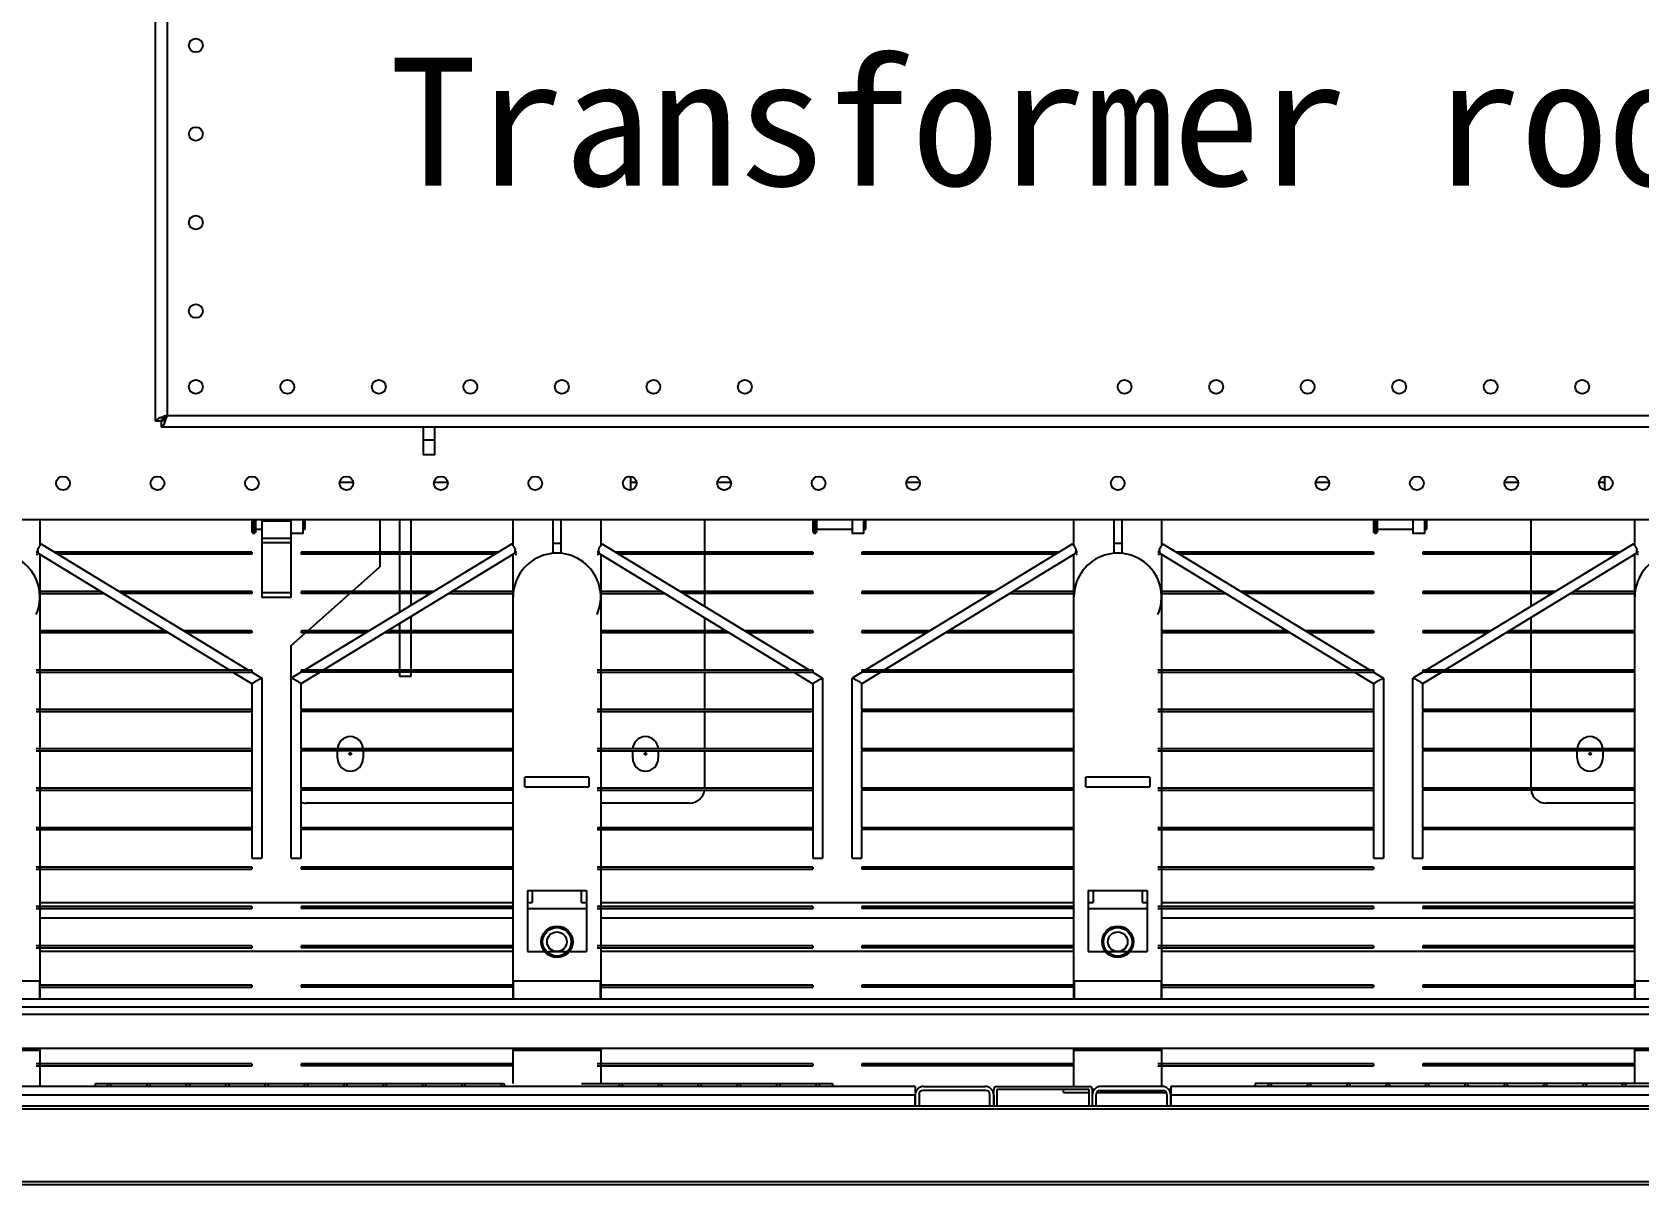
# Model space of a CAD drawing. Header units: millimetres. Extents: x 32496 to 166256, y 3504 to 23939.
# Drawn here: x 44489 to 46122, y 19732 to 20903 of the extents above; entities that cross this region are included whole.
import ezdxf

# ---------------------------------------------------------------- set-up
doc = ezdxf.new("R2010")
doc.units = ezdxf.units.MM
for name, color, linetype in [('FG-S100X100-2068_0', 7, 'Continuous'), ('FG-S80-40-2519_0', 7, 'Continuous'), ('FG-S80-40-922_5_0', 7, 'Continuous'), ('S04S0230_0', 7, 'Continuous'), ('YBM-26-03_3_0', 7, 'Continuous'), ('YBM-26-03_3_MIR_0', 7, 'Continuous'), ('变压器模型_1__0', 7, 'Continuous')]:
    doc.layers.add(name, color=color, linetype=linetype)
doc.layers.add('标注', color=5, linetype='Continuous', lineweight=18)
doc.styles.add('txtstyle_200', font='')
doc.styles.get('txtstyle_200').set_extended_font_data('宋体')

msp = doc.modelspace()

# ---------------------------------------------------------------- linework, layer by layer
at = {"layer": 'FG-S100X100-2068_0', "color": 7, "linetype": 'Continuous'}
for p, q in [((45466.64, 19811.888), (45466.64, 19828.888)), ((45469.64, 19831.888), (45563.64, 19831.888)), ((45563.64, 19828.888), (45469.64, 19828.888)), ((45469.64, 19828.888), (45469.64, 19811.888)), ((45563.64, 19811.888), (45563.64, 19828.888)), ((45566.64, 19828.888), (45566.64, 19811.888))]:
    msp.add_line(p, q, dxfattribs=at)
for centre, start, end in [((45469.64, 19828.888), 90, 180), ((45563.64, 19828.888), 0, 90)]:
    msp.add_arc(centre, 3, start, end, dxfattribs=at)
at = {"layer": 'FG-S80-40-2519_0', "color": 7, "linetype": 'Continuous'}
for p, q in [((45458.64, 19827.888), (45394.64, 19827.888)), ((45395.64, 19831.888), (45457.64, 19831.888)), ((45574.64, 19827.888), (45638.64, 19827.888)), ((45637.64, 19831.888), (45575.64, 19831.888)), ((45386.64, 19811.888), (45386.64, 19822.888)), ((45390.64, 19823.888), (45390.64, 19811.888)), ((45462.64, 19811.888), (45462.64, 19823.888)), ((45466.64, 19822.888), (45466.64, 19811.888)), ((45566.64, 19822.888), (45566.64, 19811.888)), ((45570.64, 19811.888), (45570.64, 19823.888)), ((45642.64, 19823.888), (45642.64, 19811.888)), ((45646.64, 19811.888), (45646.64, 19822.888))]:
    msp.add_line(p, q, dxfattribs=at)
for centre, radius, start, end in [((45395.64, 19822.888), 9, 90, 180), ((45394.64, 19823.888), 4, 90, 180), ((45457.64, 19822.888), 9, 0, 90), ((45458.64, 19823.888), 4, 0, 90), ((45575.64, 19822.888), 9, 90, 180), ((45574.64, 19823.888), 4, 90, 180), ((45637.64, 19822.888), 9, 0, 90), ((45638.64, 19823.888), 4, 0, 90)]:
    msp.add_arc(centre, radius, start, end, dxfattribs=at)
at = {"layer": 'FG-S80-40-922_5_0', "color": 7, "linetype": 'Continuous'}
for p, q in [((45386.64, 19831.888), (44464.14, 19831.888)), ((45386.64, 19831.888), (45386.64, 19811.888)), ((46569.14, 19831.888), (45646.64, 19831.888)), ((45646.64, 19831.888), (45646.64, 19811.888))]:
    msp.add_line(p, q, dxfattribs=at)
at = {"layer": 'FG-S80-40-922_5_0', "color": 9, "linetype": 'Continuous'}
for p, q in [((45386.64, 19822.888), (44464.14, 19822.888)), ((46569.14, 19822.888), (45646.64, 19822.888))]:
    msp.add_line(p, q, dxfattribs=at)
at = {"layer": 'S04S0230_0', "color": 7, "linetype": 'Continuous'}
for p, q in [((52008.64, 19811.888), (40172.64, 19811.888)), ((52008.64, 19731.888), (40172.64, 19731.888))]:
    msp.add_line(p, q, dxfattribs=at)
at = {"layer": 'S04S0230_0', "color": 9, "linetype": 'Continuous'}
for p, q in [((52008.64, 19808.888), (40172.64, 19808.888)), ((52008.64, 19734.888), (40166.64, 19734.888))]:
    msp.add_line(p, q, dxfattribs=at)
at = {"layer": 'YBM-26-03_3_0', "color": 7, "linetype": 'Continuous'}
for p, q in [((46147.14, 19834.888), (45732.14, 19834.888)), ((45732.14, 19834.888), (45732.14, 19831.888))]:
    msp.add_line(p, q, dxfattribs=at)
for centre in [(45747.14, 19833.388), (45787.14, 19833.388), (45827.14, 19833.388), (45867.14, 19833.388), (45907.14, 19833.388), (45947.14, 19833.388), (45987.14, 19833.388), (46027.14, 19833.388), (46067.14, 19833.388), (46107.14, 19833.388)]:
    msp.add_circle(centre, 1.5, dxfattribs=at)
at = {"layer": 'YBM-26-03_3_MIR_0', "color": 7, "linetype": 'Continuous'}
for p, q in [((44553.64, 19831.888), (44553.64, 19834.888)), ((44553.64, 19834.888), (44967.64, 19834.888)), ((45047.64, 19834.888), (45302.64, 19834.888)), ((45302.64, 19834.888), (45302.64, 19831.888))]:
    msp.add_line(p, q, dxfattribs=at)
for centre in [(44567.64, 19833.388), (44607.64, 19833.388), (44647.64, 19833.388), (44687.64, 19833.388), (44727.64, 19833.388), (44767.64, 19833.388), (44807.64, 19833.388), (44847.64, 19833.388), (44887.64, 19833.388), (44927.64, 19833.388), (44967.64, 19833.388), (45087.64, 19833.388), (45127.64, 19833.388), (45167.64, 19833.388), (45207.64, 19833.388), (45247.64, 19833.388), (45287.64, 19833.388)]:
    msp.add_circle(centre, 1.5, dxfattribs=at)
at = {"layer": '变压器模型_1__0', "color": 6, "linetype": 'Continuous'}
for p, q in [((44614.64, 20507.888), (44614.64, 21451.888)), ((44620.64, 20507.888), (44614.64, 20507.888)), ((44620.64, 20501.888), (44620.64, 20507.888)), ((46564.64, 20501.888), (44620.64, 20501.888)), ((44886.64, 20501.888), (44886.64, 20473.888)), ((44898.64, 20473.888), (44898.64, 20501.888)), ((44898.64, 20473.888), (44886.64, 20473.888)), ((45097.64, 20437.888), (45097.64, 20451.624)), ((46087.64, 20437.888), (46087.64, 20451.618)), ((46989.64, 20407.888), (44195.64, 20407.888)), ((44497.14, 20407.888), (44497.14, 20381.489)), ((44712.64, 20407.888), (44712.64, 20394.873)), ((44716.64, 20394.867), (44716.64, 20407.888)), ((44716.64, 20398.388), (44722.64, 20398.388)), ((44722.64, 20407.888), (44722.64, 20328.888)), ((44752.64, 20328.888), (44752.64, 20407.888)), ((44764.64, 20393.888), (44764.64, 20407.888)), ((44764.64, 20398.388), (44766.64, 20398.388)), ((44766.64, 20398.388), (44766.64, 20407.888)), ((44842.64, 20407.888), (44842.64, 20374.888)), ((44862.64, 20407.888), (44862.64, 20374.888)), ((44874.64, 20374.888), (44874.64, 20407.888)), ((44978.14, 20381.489), (44978.14, 20407.888)), ((45018.64, 20407.888), (45018.64, 20373.888)), ((45026.64, 20407.888), (45026.64, 20373.888)), ((45067.14, 20407.888), (45067.14, 20381.489)), ((45172.64, 20407.888), (45172.64, 20374.888)), ((45282.64, 20407.888), (45282.64, 20394.873)), ((45286.64, 20394.867), (45286.64, 20407.888)), ((45286.64, 20398.388), (45322.64, 20398.388)), ((45322.64, 20407.888), (45322.64, 20393.888)), ((45334.64, 20393.888), (45334.64, 20407.888)), ((45334.64, 20398.388), (45336.64, 20398.388)), ((45336.64, 20398.388), (45336.64, 20407.888)), ((45548.14, 20381.489), (45548.14, 20407.888)), ((45588.64, 20407.888), (45588.64, 20373.888)), ((45596.64, 20407.888), (45596.64, 20373.888)), ((45637.14, 20407.888), (45637.14, 20381.489)), ((45852.64, 20407.888), (45852.64, 20394.873)), ((45856.64, 20394.867), (45856.64, 20407.888)), ((45856.64, 20398.388), (45892.64, 20398.388)), ((45892.64, 20407.888), (45892.64, 20393.888)), ((45904.64, 20393.888), (45904.64, 20407.888)), ((45904.64, 20398.388), (45906.64, 20398.388)), ((45906.64, 20398.388), (45906.64, 20407.888)), ((46012.64, 20374.888), (46012.64, 20407.888)), ((46118.14, 20381.489), (46118.14, 20407.888)), ((44498.843, 20383.178), (44709.198, 20254.888)), ((44715.64, 20393.888), (44713.64, 20393.888)), ((44764.64, 20393.888), (44752.64, 20393.888)), ((44976.436, 20383.178), (44766.082, 20254.888)), ((45018.64, 20383.888), (45026.64, 20383.888)), ((45068.843, 20383.178), (45279.198, 20254.888)), ((45285.64, 20393.888), (45283.64, 20393.888)), ((45334.64, 20393.888), (45322.64, 20393.888)), ((45546.436, 20383.178), (45336.082, 20254.888)), ((45588.64, 20383.888), (45596.64, 20383.888)), ((45638.843, 20383.178), (45849.198, 20254.888)), ((45855.64, 20393.888), (45853.64, 20393.888)), ((45904.64, 20393.888), (45892.64, 20393.888)), ((46116.436, 20383.178), (45906.082, 20254.888)), ((44494.947, 20374.888), (44493.39, 20374.888)), ((44493.39, 20372.888), (44495.113, 20372.888)), ((44496.322, 20373.061), (44690.087, 20254.888)), ((44497.14, 20372.888), (44497.14, 19920.888)), ((44712.64, 20374.888), (44512.436, 20374.888)), ((44712.64, 20372.888), (44515.716, 20372.888)), ((44712.64, 20374.888), (44712.64, 20372.888)), ((44762.64, 20374.888), (44762.64, 20372.888)), ((44962.843, 20374.888), (44762.64, 20374.888)), ((44959.564, 20372.888), (44762.64, 20372.888)), ((44978.957, 20373.061), (44785.192, 20254.888)), ((44842.64, 20372.888), (44842.64, 20359.888)), ((44862.64, 20372.888), (44862.64, 20334.888)), ((44874.64, 20334.888), (44874.64, 20372.888)), ((44978.14, 19920.888), (44978.14, 20372.888)), ((44981.89, 20374.888), (44980.167, 20374.888)), ((44980.332, 20372.888), (44981.89, 20372.888)), ((45064.947, 20374.888), (45063.39, 20374.888)), ((45063.39, 20372.888), (45065.113, 20372.888)), ((45066.322, 20373.061), (45260.087, 20254.888)), ((45067.14, 20372.888), (45067.14, 19920.888)), ((45282.64, 20374.888), (45082.436, 20374.888)), ((45282.64, 20372.888), (45085.716, 20372.888)), ((45172.64, 20372.888), (45172.64, 20334.888)), ((45282.64, 20374.888), (45282.64, 20372.888)), ((45332.64, 20374.888), (45332.64, 20372.888)), ((45532.843, 20374.888), (45332.64, 20374.888)), ((45529.564, 20372.888), (45332.64, 20372.888)), ((45548.957, 20373.061), (45355.192, 20254.888)), ((45548.14, 19920.888), (45548.14, 20372.888)), ((45551.89, 20374.888), (45550.167, 20374.888)), ((45550.332, 20372.888), (45551.89, 20372.888)), ((45634.947, 20374.888), (45633.39, 20374.888)), ((45633.39, 20372.888), (45635.113, 20372.888)), ((45636.322, 20373.061), (45830.087, 20254.888)), ((45637.14, 20372.888), (45637.14, 19920.888)), ((45852.64, 20374.888), (45652.436, 20374.888)), ((45852.64, 20372.888), (45655.716, 20372.888)), ((45852.64, 20374.888), (45852.64, 20372.888)), ((46102.843, 20374.888), (45902.64, 20374.888)), ((45902.64, 20374.888), (45902.64, 20372.888)), ((46099.564, 20372.888), (45902.64, 20372.888)), ((46118.957, 20373.061), (45925.192, 20254.888)), ((46012.64, 20334.888), (46012.64, 20372.888)), ((46118.14, 19920.888), (46118.14, 20372.888)), ((46121.89, 20374.888), (46120.167, 20374.888)), ((46120.332, 20372.888), (46121.89, 20372.888)), ((44814.515, 20334.888), (44842.64, 20359.888)), ((44496.593, 20332.888), (44562.192, 20332.888)), ((44558.913, 20334.888), (44497.14, 20334.888)), ((44712.64, 20334.888), (44578.023, 20334.888)), ((44712.64, 20332.888), (44581.303, 20332.888)), ((44712.64, 20334.888), (44712.64, 20332.888)), ((44762.64, 20334.888), (44762.64, 20332.888)), ((44897.256, 20334.888), (44762.64, 20334.888)), ((44893.977, 20332.888), (44762.64, 20332.888)), ((44769.515, 20294.888), (44812.265, 20332.888)), ((44862.64, 20332.888), (44862.64, 20313.777)), ((44874.64, 20321.095), (44874.64, 20332.888)), ((44913.087, 20332.888), (44978.687, 20332.888)), ((44978.14, 20334.888), (44916.367, 20334.888)), ((45066.593, 20332.888), (45132.192, 20332.888)), ((45128.913, 20334.888), (45067.14, 20334.888)), ((45282.64, 20334.888), (45148.023, 20334.888)), ((45282.64, 20332.888), (45151.303, 20332.888)), ((45172.64, 20332.888), (45172.64, 20319.875)), ((45282.64, 20334.888), (45282.64, 20332.888)), ((45332.64, 20334.888), (45332.64, 20332.888)), ((45467.256, 20334.888), (45332.64, 20334.888)), ((45463.977, 20332.888), (45332.64, 20332.888)), ((45483.087, 20332.888), (45548.687, 20332.888)), ((45548.14, 20334.888), (45486.367, 20334.888)), ((45636.593, 20332.888), (45702.192, 20332.888)), ((45698.913, 20334.888), (45637.14, 20334.888)), ((45852.64, 20334.888), (45718.023, 20334.888)), ((45852.64, 20332.888), (45721.303, 20332.888)), ((45852.64, 20334.888), (45852.64, 20332.888)), ((46037.256, 20334.888), (45902.64, 20334.888)), ((45902.64, 20334.888), (45902.64, 20332.888)), ((46033.977, 20332.888), (45902.64, 20332.888)), ((46012.64, 20319.875), (46012.64, 20332.888)), ((46053.087, 20332.888), (46118.687, 20332.888)), ((46118.14, 20334.888), (46056.367, 20334.888)), ((44752.64, 20328.888), (44722.64, 20328.888)), ((44862.64, 20302.121), (44862.64, 20294.888)), ((44874.64, 20294.888), (44874.64, 20309.44)), ((45172.64, 20308.22), (45172.64, 20294.888)), ((46012.64, 20294.888), (46012.64, 20308.22)), ((44624.5, 20294.888), (44497.14, 20294.888)), ((44627.779, 20292.888), (44497.14, 20292.888)), ((44712.64, 20294.888), (44643.611, 20294.888)), ((44712.64, 20292.888), (44646.89, 20292.888)), ((44712.64, 20294.888), (44712.64, 20292.888)), ((44752.64, 20279.888), (44767.265, 20292.888)), ((44762.64, 20294.888), (44762.64, 20292.888)), ((44831.669, 20294.888), (44762.64, 20294.888)), ((44828.389, 20292.888), (44762.64, 20292.888)), ((44978.14, 20292.888), (44847.5, 20292.888)), ((44978.14, 20294.888), (44850.779, 20294.888)), ((44862.64, 20292.888), (44862.64, 20254.888)), ((44874.64, 20254.888), (44874.64, 20292.888)), ((45194.5, 20294.888), (45067.14, 20294.888)), ((45197.779, 20292.888), (45067.14, 20292.888)), ((45172.64, 20292.888), (45172.64, 20254.888)), ((45282.64, 20294.888), (45213.611, 20294.888)), ((45282.64, 20292.888), (45216.89, 20292.888)), ((45282.64, 20294.888), (45282.64, 20292.888)), ((45332.64, 20294.888), (45332.64, 20292.888)), ((45401.669, 20294.888), (45332.64, 20294.888)), ((45398.389, 20292.888), (45332.64, 20292.888)), ((45548.14, 20292.888), (45417.5, 20292.888)), ((45548.14, 20294.888), (45420.779, 20294.888)), ((45764.5, 20294.888), (45637.14, 20294.888)), ((45767.779, 20292.888), (45637.14, 20292.888)), ((45852.64, 20294.888), (45783.611, 20294.888)), ((45852.64, 20292.888), (45786.89, 20292.888)), ((45852.64, 20294.888), (45852.64, 20292.888)), ((45971.669, 20294.888), (45902.64, 20294.888)), ((45902.64, 20294.888), (45902.64, 20292.888)), ((45968.389, 20292.888), (45902.64, 20292.888)), ((46118.14, 20292.888), (45987.5, 20292.888)), ((46118.14, 20294.888), (45990.779, 20294.888)), ((46012.64, 20254.888), (46012.64, 20292.888)), ((44752.64, 20246.722), (44752.64, 20279.888)), ((44712.64, 20254.888), (44493.39, 20254.888)), ((44493.39, 20252.888), (44712.64, 20252.888)), ((44693.367, 20252.888), (44712.771, 20241.054)), ((44712.535, 20252.856), (44722.587, 20246.722)), ((44712.64, 20254.888), (44712.64, 20252.888)), ((44762.729, 20252.857), (44752.692, 20246.722)), ((44781.913, 20252.888), (44762.509, 20241.054)), ((44762.64, 20254.888), (44762.64, 20252.888)), ((44978.14, 20254.888), (44762.64, 20254.888)), ((44978.14, 20252.888), (44762.64, 20252.888)), ((44862.64, 20252.888), (44862.64, 20248.888)), ((44874.64, 20248.888), (44874.64, 20252.888)), ((45282.64, 20254.888), (45063.39, 20254.888)), ((45063.39, 20252.888), (45282.64, 20252.888)), ((45172.64, 20252.888), (45172.64, 20214.888)), ((45263.367, 20252.888), (45282.771, 20241.054)), ((45282.571, 20252.844), (45292.587, 20246.722)), ((45282.64, 20254.888), (45282.64, 20252.888)), ((45332.729, 20252.857), (45322.692, 20246.722)), ((45351.913, 20252.888), (45332.509, 20241.054)), ((45332.64, 20254.888), (45332.64, 20252.888)), ((45548.14, 20254.888), (45332.64, 20254.888)), ((45548.14, 20252.888), (45332.64, 20252.888)), ((45852.64, 20254.888), (45633.39, 20254.888)), ((45633.39, 20252.888), (45852.64, 20252.888)), ((45833.367, 20252.888), (45852.771, 20241.054)), ((45852.571, 20252.844), (45862.587, 20246.722)), ((45852.64, 20254.888), (45852.64, 20252.888)), ((45902.729, 20252.857), (45892.692, 20246.722)), ((45921.913, 20252.888), (45902.509, 20241.054)), ((46118.14, 20254.888), (45902.64, 20254.888)), ((45902.64, 20254.888), (45902.64, 20252.888)), ((46118.14, 20252.888), (45902.64, 20252.888)), ((46012.64, 20214.888), (46012.64, 20252.888)), ((44712.771, 20241.054), (44712.679, 20241.123)), ((44712.679, 20241.106), (44712.679, 20214.888)), ((44722.587, 20246.722), (44722.679, 20246.653)), ((44722.679, 20246.67), (44722.679, 20063.888)), ((44752.6, 20063.888), (44752.6, 20246.67)), ((44752.692, 20246.722), (44752.615, 20246.679)), ((44762.509, 20241.054), (44762.586, 20241.097)), ((44762.6, 20214.888), (44762.6, 20241.106)), ((44862.64, 20248.888), (44874.64, 20248.888)), ((45282.771, 20241.054), (45282.679, 20241.123)), ((45282.679, 20241.106), (45282.679, 20214.888)), ((45292.587, 20246.722), (45292.679, 20246.653)), ((45292.679, 20246.67), (45292.679, 20063.888)), ((45322.6, 20063.888), (45322.6, 20246.67)), ((45322.692, 20246.722), (45322.615, 20246.679)), ((45332.509, 20241.054), (45332.586, 20241.097)), ((45332.6, 20214.888), (45332.6, 20241.106)), ((45852.771, 20241.054), (45852.679, 20241.123)), ((45852.679, 20241.106), (45852.679, 20214.888)), ((45862.587, 20246.722), (45862.679, 20246.653)), ((45862.679, 20246.67), (45862.679, 20063.888)), ((45892.6, 20063.888), (45892.6, 20246.67)), ((45892.692, 20246.722), (45892.615, 20246.679)), ((45902.509, 20241.054), (45902.586, 20241.097)), ((45902.6, 20214.888), (45902.6, 20241.106)), ((44712.64, 20214.888), (44493.39, 20214.888)), ((44493.39, 20212.888), (44712.64, 20212.888)), ((44712.64, 20214.888), (44712.64, 20212.888)), ((44712.679, 20212.888), (44712.679, 20174.888)), ((44762.6, 20174.888), (44762.6, 20212.888)), ((44762.64, 20214.888), (44762.64, 20212.888)), ((44978.14, 20214.888), (44762.64, 20214.888)), ((44978.14, 20212.888), (44762.64, 20212.888)), ((45282.64, 20214.888), (45063.39, 20214.888)), ((45063.39, 20212.888), (45282.64, 20212.888)), ((45172.64, 20212.888), (45172.64, 20174.888)), ((45282.64, 20214.888), (45282.64, 20212.888)), ((45282.679, 20212.888), (45282.679, 20174.888)), ((45332.6, 20174.888), (45332.6, 20212.888)), ((45332.64, 20214.888), (45332.64, 20212.888)), ((45548.14, 20214.888), (45332.64, 20214.888)), ((45548.14, 20212.888), (45332.64, 20212.888)), ((45852.64, 20214.888), (45633.39, 20214.888)), ((45633.39, 20212.888), (45852.64, 20212.888)), ((45852.64, 20214.888), (45852.64, 20212.888)), ((45852.679, 20212.888), (45852.679, 20174.888)), ((45902.6, 20174.888), (45902.6, 20212.888)), ((46118.14, 20214.888), (45902.64, 20214.888)), ((45902.64, 20214.888), (45902.64, 20212.888)), ((46118.14, 20212.888), (45902.64, 20212.888)), ((46012.64, 20174.888), (46012.64, 20212.888)), ((44712.64, 20174.888), (44493.39, 20174.888)), ((44493.39, 20172.888), (44712.64, 20172.888)), ((44712.64, 20174.888), (44712.64, 20172.888)), ((44712.679, 20172.888), (44712.679, 20134.888)), ((44762.6, 20134.888), (44762.6, 20172.888)), ((44762.64, 20174.888), (44762.64, 20172.888)), ((44978.14, 20174.888), (44762.64, 20174.888)), ((44978.14, 20172.888), (44762.64, 20172.888)), ((44799.64, 20165.388), (44799.64, 20172.888)), ((44825.64, 20172.888), (44825.64, 20165.388)), ((45282.64, 20174.888), (45063.39, 20174.888)), ((45063.39, 20172.888), (45282.64, 20172.888)), ((45099.64, 20165.388), (45099.64, 20172.888)), ((45125.64, 20172.888), (45125.64, 20165.388)), ((45172.64, 20172.888), (45172.64, 20134.888)), ((45282.64, 20174.888), (45282.64, 20172.888)), ((45282.679, 20172.888), (45282.679, 20134.888)), ((45332.6, 20134.888), (45332.6, 20172.888)), ((45332.64, 20174.888), (45332.64, 20172.888)), ((45548.14, 20174.888), (45332.64, 20174.888)), ((45548.14, 20172.888), (45332.64, 20172.888)), ((45852.64, 20174.888), (45633.39, 20174.888)), ((45633.39, 20172.888), (45852.64, 20172.888)), ((45852.64, 20174.888), (45852.64, 20172.888)), ((45852.679, 20172.888), (45852.679, 20134.888)), ((45902.6, 20134.888), (45902.6, 20172.888)), ((46118.14, 20174.888), (45902.64, 20174.888)), ((45902.64, 20174.888), (45902.64, 20172.888)), ((46118.14, 20172.888), (45902.64, 20172.888)), ((46012.64, 20134.888), (46012.64, 20172.888)), ((46059.64, 20165.388), (46059.64, 20172.888)), ((46085.64, 20172.888), (46085.64, 20165.388)), ((44990.14, 20136.388), (44990.14, 20146.388)), ((45055.14, 20146.388), (44990.14, 20146.388)), ((44990.14, 20136.388), (45055.14, 20136.388)), ((45055.14, 20146.388), (45055.14, 20136.388)), ((45625.14, 20146.388), (45560.14, 20146.388)), ((45560.14, 20136.388), (45560.14, 20146.388)), ((45560.14, 20136.388), (45625.14, 20136.388)), ((45625.14, 20146.388), (45625.14, 20136.388)), ((44712.64, 20134.888), (44493.39, 20134.888)), ((44493.39, 20132.888), (44712.64, 20132.888)), ((44712.64, 20134.888), (44712.64, 20132.888)), ((44712.679, 20132.888), (44712.679, 20094.888)), ((44762.6, 20094.888), (44762.6, 20132.888)), ((44762.64, 20134.888), (44762.64, 20132.888)), ((44978.14, 20134.888), (44762.64, 20134.888)), ((44978.14, 20132.888), (44762.64, 20132.888)), ((44978.14, 20119.888), (44767.64, 20119.888)), ((45282.64, 20134.888), (45063.39, 20134.888)), ((45063.39, 20132.888), (45282.64, 20132.888)), ((45157.64, 20119.888), (45067.14, 20119.888)), ((45282.64, 20134.888), (45282.64, 20132.888)), ((45282.679, 20132.888), (45282.679, 20094.888)), ((45332.6, 20094.888), (45332.6, 20132.888)), ((45548.14, 20134.888), (45332.64, 20134.888)), ((45332.64, 20134.888), (45332.64, 20132.888)), ((45548.14, 20132.888), (45332.64, 20132.888)), ((45852.64, 20134.888), (45633.39, 20134.888)), ((45633.39, 20132.888), (45852.64, 20132.888)), ((45852.64, 20134.888), (45852.64, 20132.888)), ((45852.679, 20132.888), (45852.679, 20094.888)), ((45902.6, 20094.888), (45902.6, 20132.888)), ((46118.14, 20134.888), (45902.64, 20134.888)), ((45902.64, 20134.888), (45902.64, 20132.888)), ((46118.14, 20132.888), (45902.64, 20132.888)), ((46118.14, 20119.888), (46027.64, 20119.888)), ((44712.64, 20094.888), (44493.39, 20094.888)), ((44493.39, 20092.888), (44712.64, 20092.888)), ((44712.64, 20094.888), (44712.64, 20092.888)), ((44712.679, 20092.888), (44712.679, 20063.888)), ((44762.6, 20063.888), (44762.6, 20092.888)), ((44762.64, 20094.888), (44762.64, 20092.888)), ((44978.14, 20094.888), (44762.64, 20094.888)), ((44978.14, 20092.888), (44762.64, 20092.888)), ((45282.64, 20094.888), (45063.39, 20094.888)), ((45063.39, 20092.888), (45282.64, 20092.888)), ((45282.64, 20094.888), (45282.64, 20092.888)), ((45282.679, 20092.888), (45282.679, 20063.888)), ((45332.6, 20063.888), (45332.6, 20092.888)), ((45548.14, 20094.888), (45332.64, 20094.888)), ((45332.64, 20094.888), (45332.64, 20092.888)), ((45548.14, 20092.888), (45332.64, 20092.888)), ((45852.64, 20094.888), (45633.39, 20094.888)), ((45633.39, 20092.888), (45852.64, 20092.888)), ((45852.64, 20094.888), (45852.64, 20092.888)), ((45852.679, 20092.888), (45852.679, 20063.888)), ((45902.6, 20063.888), (45902.6, 20092.888)), ((46118.14, 20094.888), (45902.64, 20094.888)), ((45902.64, 20094.888), (45902.64, 20092.888)), ((46118.14, 20092.888), (45902.64, 20092.888)), ((44712.64, 20054.888), (44493.39, 20054.888)), ((44712.64, 20054.888), (44712.64, 20052.888)), ((44712.679, 20063.888), (44722.679, 20063.888)), ((44752.601, 20063.888), (44762.6, 20063.888)), ((44762.64, 20054.888), (44762.64, 20052.888)), ((44978.14, 20054.888), (44762.64, 20054.888)), ((45282.64, 20054.888), (45063.39, 20054.888)), ((45282.64, 20054.888), (45282.64, 20052.888)), ((45282.679, 20063.888), (45292.679, 20063.888)), ((45322.601, 20063.888), (45332.6, 20063.888)), ((45548.14, 20054.888), (45332.64, 20054.888)), ((45332.64, 20054.888), (45332.64, 20052.888)), ((45852.64, 20054.888), (45633.39, 20054.888)), ((45852.64, 20054.888), (45852.64, 20052.888)), ((45852.679, 20063.888), (45862.679, 20063.888)), ((45892.601, 20063.888), (45902.6, 20063.888)), ((46118.14, 20054.888), (45902.64, 20054.888)), ((45902.64, 20054.888), (45902.64, 20052.888)), ((44493.39, 20052.888), (44712.64, 20052.888)), ((44978.14, 20052.888), (44762.64, 20052.888)), ((45063.39, 20052.888), (45282.64, 20052.888)), ((45548.14, 20052.888), (45332.64, 20052.888)), ((45633.39, 20052.888), (45852.64, 20052.888)), ((46118.14, 20052.888), (45902.64, 20052.888)), ((44992.64, 20030.888), (44992.64, 19968.888)), ((44992.64, 20030.888), (45052.64, 20030.888)), ((45052.64, 20030.888), (45052.64, 19968.888)), ((45562.64, 20030.888), (45622.64, 20030.888)), ((45562.64, 20030.888), (45562.64, 19968.888)), ((45622.64, 20030.888), (45622.64, 19968.888)), ((44712.64, 20014.888), (44493.39, 20014.888)), ((44493.39, 20012.888), (44712.64, 20012.888)), ((44497.14, 20018.888), (44978.14, 20018.888)), ((44712.64, 20014.888), (44712.64, 20012.888)), ((44762.64, 20014.888), (44762.64, 20012.888)), ((44978.14, 20014.888), (44762.64, 20014.888)), ((44978.14, 20012.888), (44762.64, 20012.888)), ((44992.64, 20018.888), (44997.64, 20018.888)), ((44992.64, 20012.888), (45052.64, 20012.888)), ((45047.64, 20018.888), (45052.64, 20018.888)), ((45282.64, 20014.888), (45063.39, 20014.888)), ((45063.39, 20012.888), (45282.64, 20012.888)), ((45067.14, 20018.888), (45548.14, 20018.888)), ((45282.64, 20014.888), (45282.64, 20012.888)), ((45548.14, 20014.888), (45332.64, 20014.888)), ((45332.64, 20014.888), (45332.64, 20012.888)), ((45548.14, 20012.888), (45332.64, 20012.888)), ((45562.64, 20018.888), (45567.64, 20018.888)), ((45562.64, 20012.888), (45622.64, 20012.888)), ((45617.64, 20018.888), (45622.64, 20018.888)), ((45852.64, 20014.888), (45633.39, 20014.888)), ((45633.39, 20012.888), (45852.64, 20012.888)), ((45637.14, 20018.888), (46118.14, 20018.888)), ((45852.64, 20014.888), (45852.64, 20012.888)), ((46118.14, 20014.888), (45902.64, 20014.888)), ((45902.64, 20014.888), (45902.64, 20012.888)), ((46118.14, 20012.888), (45902.64, 20012.888)), ((44712.64, 19974.888), (44493.39, 19974.888)), ((44493.39, 19972.888), (44712.64, 19972.888)), ((44712.64, 19974.888), (44712.64, 19972.888)), ((44762.64, 19974.888), (44762.64, 19972.888)), ((44978.14, 19974.888), (44762.64, 19974.888)), ((44978.14, 19972.888), (44762.64, 19972.888)), ((45282.64, 19974.888), (45063.39, 19974.888)), ((45063.39, 19972.888), (45282.64, 19972.888)), ((45282.64, 19974.888), (45282.64, 19972.888)), ((45548.14, 19974.888), (45332.64, 19974.888)), ((45332.64, 19974.888), (45332.64, 19972.888)), ((45548.14, 19972.888), (45332.64, 19972.888)), ((45852.64, 19974.888), (45633.39, 19974.888)), ((45633.39, 19972.888), (45852.64, 19972.888)), ((45852.64, 19974.888), (45852.64, 19972.888)), ((46118.14, 19974.888), (45902.64, 19974.888)), ((45902.64, 19974.888), (45902.64, 19972.888)), ((46118.14, 19972.888), (45902.64, 19972.888)), ((44978.14, 19968.888), (44497.14, 19968.888)), ((44992.64, 19968.888), (45010.176, 19968.888)), ((45012.533, 19968.888), (45032.771, 19968.888)), ((45035.063, 19968.888), (45052.64, 19968.888)), ((45548.14, 19968.888), (45067.14, 19968.888)), ((45562.64, 19968.888), (45580.176, 19968.888)), ((45582.533, 19968.888), (45602.771, 19968.888)), ((45605.063, 19968.888), (45622.64, 19968.888)), ((46118.14, 19968.888), (45637.14, 19968.888)), ((44496.634, 19938.888), (44408.646, 19938.888)), ((44496.634, 19938.888), (44496.634, 19920.888)), ((44496.634, 19932.888), (44712.64, 19932.888)), ((44712.64, 19934.888), (44497.14, 19934.888)), ((44712.64, 19934.888), (44712.64, 19932.888)), ((44762.64, 19934.888), (44762.64, 19932.888)), ((44978.14, 19934.888), (44762.64, 19934.888)), ((44978.14, 19932.888), (44762.64, 19932.888)), ((44978.646, 19920.888), (44978.646, 19938.888)), ((45066.634, 19938.888), (44978.646, 19938.888)), ((45066.634, 19938.888), (45066.634, 19920.888)), ((45066.634, 19932.888), (45282.64, 19932.888)), ((45282.64, 19934.888), (45067.14, 19934.888)), ((45282.64, 19934.888), (45282.64, 19932.888)), ((45548.14, 19934.888), (45332.64, 19934.888)), ((45332.64, 19934.888), (45332.64, 19932.888)), ((45548.14, 19932.888), (45332.64, 19932.888)), ((45636.634, 19938.888), (45548.646, 19938.888)), ((45548.646, 19920.888), (45548.646, 19938.888)), ((45636.634, 19938.888), (45636.634, 19920.888)), ((45636.634, 19932.888), (45852.64, 19932.888)), ((45852.64, 19934.888), (45637.14, 19934.888)), ((45852.64, 19934.888), (45852.64, 19932.888)), ((46118.14, 19934.888), (45902.64, 19934.888)), ((45902.64, 19934.888), (45902.64, 19932.888)), ((46118.14, 19932.888), (45902.64, 19932.888)), ((46206.634, 19938.888), (46118.646, 19938.888)), ((46118.646, 19920.888), (46118.646, 19938.888)), ((43852.64, 19920.888), (47332.64, 19920.888)), ((43852.64, 19912.888), (47332.64, 19912.888)), ((43862.64, 19870.888), (47322.64, 19870.888)), ((44408.646, 19868.888), (44496.634, 19868.888)), ((44496.634, 19870.888), (44496.634, 19868.888)), ((44497.14, 19870.888), (44497.14, 19831.888)), ((44978.14, 19834.888), (44978.14, 19870.888)), ((44978.646, 19868.888), (44978.646, 19870.888)), ((44978.646, 19868.888), (45066.634, 19868.888)), ((45066.634, 19870.888), (45066.634, 19868.888)), ((45067.14, 19870.888), (45067.14, 19834.888)), ((45548.14, 19831.888), (45548.14, 19870.888)), ((45548.646, 19868.888), (45548.646, 19870.888)), ((45548.646, 19868.888), (45636.634, 19868.888)), ((45636.634, 19870.888), (45636.634, 19868.888)), ((45637.14, 19870.888), (45637.14, 19831.888)), ((46118.14, 19834.888), (46118.14, 19870.888)), ((46118.646, 19868.888), (46118.646, 19870.888)), ((46118.646, 19868.888), (46206.634, 19868.888)), ((44712.64, 19854.888), (44493.39, 19854.888)), ((44493.39, 19852.888), (44712.64, 19852.888)), ((44712.64, 19854.888), (44712.64, 19852.888)), ((44762.64, 19854.888), (44762.64, 19852.888)), ((44978.14, 19854.888), (44762.64, 19854.888)), ((44978.14, 19852.888), (44762.64, 19852.888)), ((45282.64, 19854.888), (45063.39, 19854.888)), ((45063.39, 19852.888), (45282.64, 19852.888)), ((45282.64, 19854.888), (45282.64, 19852.888)), ((45548.14, 19854.888), (45332.64, 19854.888)), ((45332.64, 19854.888), (45332.64, 19852.888)), ((45548.14, 19852.888), (45332.64, 19852.888)), ((45852.64, 19854.888), (45633.39, 19854.888)), ((45633.39, 19852.888), (45852.64, 19852.888)), ((45852.64, 19854.888), (45852.64, 19852.888)), ((46118.14, 19854.888), (45902.64, 19854.888)), ((45902.64, 19854.888), (45902.64, 19852.888)), ((46118.14, 19852.888), (45902.64, 19852.888)), ((45537.64, 19825.888), (45537.64, 19828.888)), ((45537.64, 19825.888), (45563.64, 19825.888)), ((45568.936, 19828.888), (45566.64, 19828.888)), ((45571.182, 19825.888), (45642.097, 19825.888)), ((45646.64, 19828.888), (45644.343, 19828.888)), ((45644.875, 19825.888), (45646.116, 19825.888))]:
    msp.add_line(p, q, dxfattribs=at)
at = {"layer": '变压器模型_1__0', "color": 9, "linetype": 'Continuous'}
for p, q in [((44626.64, 21445.888), (44626.64, 20513.888)), ((44626.64, 20513.888), (46558.64, 20513.888)), ((44886.64, 20488.888), (44898.64, 20488.888)), ((44801.64, 20445.888), (44815.64, 20445.888)), ((44897.64, 20445.888), (44911.64, 20445.888)), ((45097.64, 20445.888), (45103.64, 20445.888)), ((45185.64, 20445.888), (45199.64, 20445.888)), ((45377.64, 20445.888), (45391.64, 20445.888)), ((45793.64, 20445.888), (45807.64, 20445.888)), ((45985.64, 20445.888), (45999.64, 20445.888)), ((46081.64, 20445.888), (46087.64, 20445.888)), ((44713.64, 20407.888), (44713.64, 20393.888)), ((44715.64, 20393.888), (44715.64, 20407.888)), ((44752.64, 20406.527), (44722.64, 20406.527)), ((45283.64, 20407.888), (45283.64, 20393.888)), ((45285.64, 20393.888), (45285.64, 20407.888)), ((45853.64, 20407.888), (45853.64, 20393.888)), ((45855.64, 20393.888), (45855.64, 20407.888)), ((44722.64, 20389.249), (44752.64, 20389.249)), ((44752.64, 20384.264), (44722.64, 20384.264)), ((44722.64, 20333.888), (44752.64, 20333.888)), ((44997.64, 20030.888), (44997.64, 20018.888)), ((45047.64, 20018.888), (45047.64, 20030.888)), ((45567.64, 20030.888), (45567.64, 20018.888)), ((45617.64, 20018.888), (45617.64, 20030.888)), ((44978.14, 20002.888), (44496.634, 20002.888)), ((45548.14, 20002.888), (45067.14, 20002.888)), ((46118.14, 20002.888), (45637.14, 20002.888)), ((47332.64, 19904.888), (43852.64, 19904.888))]:
    msp.add_line(p, q, dxfattribs=at)
at = {"layer": '变压器模型_1__0', "color": 6, "linetype": 'Continuous'}
for centre, radius in [((44655.64, 20889.888), 7), ((44655.64, 20799.888), 7), ((44655.64, 20709.888), 7), ((44655.64, 20619.888), 7), ((44655.64, 20542.888), 7), ((44748.64, 20542.888), 7), ((44841.64, 20542.888), 7), ((44934.64, 20542.888), 7), ((45027.64, 20542.888), 7), ((45120.64, 20542.888), 7), ((45213.64, 20542.888), 7), ((45599.64, 20542.888), 7), ((45692.64, 20542.888), 7), ((45785.64, 20542.888), 7), ((45878.64, 20542.888), 7), ((45971.64, 20542.888), 7), ((46064.64, 20542.888), 7), ((44520.64, 20444.888), 7), ((44616.64, 20444.888), 7), ((44712.64, 20444.888), 7), ((44808.64, 20444.888), 7), ((44904.64, 20444.888), 7), ((45000.64, 20444.888), 7), ((45096.64, 20444.888), 7), ((45192.64, 20444.888), 7), ((45288.64, 20444.888), 7), ((45384.64, 20444.888), 7), ((45592.64, 20444.888), 7), ((45800.64, 20444.888), 7), ((45896.64, 20444.888), 7), ((45992.64, 20444.888), 7), ((46088.64, 20444.888), 7), ((44812.64, 20169.888), 1), ((45112.64, 20169.888), 1), ((46072.64, 20169.888), 1), ((45022.64, 19978.888), 16), ((45022.64, 19978.888), 14.5), ((45022.64, 19978.888), 10), ((45592.64, 19978.888), 16), ((45592.64, 19978.888), 14.5), ((45592.64, 19978.888), 10)]:
    msp.add_circle(centre, radius, dxfattribs=at)
for centre, radius, start, end in [((44557.252, 20532.626), 71.785, 339.749864, 341.034708), ((44452.64, 20329.388), 44.5, 336.455439, 180), ((44523.348, 20362.516), 32.411, 148.855146, 150.594711), ((45022.64, 20329.388), 44.5, 336.455439, 180), ((45093.348, 20362.516), 32.411, 148.855146, 150.594711), ((45592.64, 20329.388), 44.5, 336.455439, 180), ((45663.348, 20362.516), 32.411, 148.855146, 150.594711), ((46162.64, 20329.388), 44.5, 336.455439, 180), ((44812.64, 20174.388), 13, 0, 180), ((45112.64, 20174.388), 13, 0, 180), ((46072.64, 20174.388), 13, 0, 180), ((44812.64, 20165.388), 13, 180, 0), ((45112.64, 20165.388), 13, 180, 0), ((46072.64, 20165.388), 13, 180, 0), ((44767.64, 20134.888), 15, 250.14559, 270), ((45157.64, 20134.888), 15, 270, 351.908236), ((46027.64, 20134.888), 15, 188.091764, 270)]:
    msp.add_arc(centre, radius, start, end, dxfattribs=at)
for points, knots in [([(44620.531, 20511.848), (44619.531, 20511.478), (44617.811, 20510.79), (44616.16, 20509.893), (44615.553, 20509.388)], [0, 0, 0, 0, 0.574777, 1, 1, 1, 1]), ([(44626.64, 20513.888), (44626.107, 20513.719), (44624.062, 20513.067), (44622.02, 20512.399), (44620.531, 20511.848)], [0, 0, 0, 0, 0.2603841, 1, 1, 1, 1]), ([(44626.64, 20513.888), (44625.71, 20512.427), (44624.323, 20510.028), (44621.799, 20507.888), (44620.64, 20507.888)], [0, 0, 0, 0, 0.59911979, 1, 1, 1, 1]), ([(44620.64, 20507.888), (44620.64, 20509.047), (44622.78, 20511.571), (44625.179, 20512.958), (44626.64, 20513.888)], [0, 0, 0, 0, 0.40088021, 1, 1, 1, 1]), ([(44625.14, 20509.296), (44625.267, 20509.665), (44625.782, 20511.191), (44626.27, 20512.725), (44626.64, 20513.888)], [0, 0, 0, 0, 0.24227931, 1, 1, 1, 1]), ([(44615.553, 20509.388), (44615.413, 20509.272), (44614.98, 20508.877), (44614.64, 20508.301), (44614.64, 20507.888)], [0, 0, 0, 0, 0.30586512, 1, 1, 1, 1]), ([(44620.64, 20501.888), (44621.483, 20501.888), (44623.304, 20504.189), (44624.051, 20506.295), (44624.6, 20507.78)], [0, 0, 0, 0, 0.34775115, 1, 1, 1, 1]), ([(44497.175, 20381.599), (44497.043, 20381.428), (44496.488, 20380.678), (44495.98, 20379.893), (44495.609, 20379.279)], [0, 0, 0, 0, 0.23078735, 1, 1, 1, 1]), ([(44498.843, 20383.178), (44498.585, 20383.178), (44497.973, 20382.536), (44497.488, 20382.007), (44497.175, 20381.599)], [0, 0, 0, 0, 0.33418656, 1, 1, 1, 1]), ([(44977.358, 20382.491), (44977.187, 20382.673), (44976.918, 20382.93), (44976.574, 20383.178), (44976.436, 20383.178)], [0, 0, 0, 0, 0.64500306, 1, 1, 1, 1]), ([(44980.167, 20378.429), (44979.691, 20379.273), (44979.027, 20380.349), (44978.283, 20381.368), (44978.105, 20381.599)], [0, 0, 0, 0, 0.76862367, 1, 1, 1, 1]), ([(45067.175, 20381.599), (45067.043, 20381.428), (45066.488, 20380.678), (45065.98, 20379.893), (45065.609, 20379.279)], [0, 0, 0, 0, 0.23078735, 1, 1, 1, 1]), ([(45068.843, 20383.178), (45068.585, 20383.178), (45067.973, 20382.536), (45067.488, 20382.007), (45067.175, 20381.599)], [0, 0, 0, 0, 0.33418656, 1, 1, 1, 1]), ([(45547.358, 20382.491), (45547.187, 20382.673), (45546.918, 20382.93), (45546.574, 20383.178), (45546.436, 20383.178)], [0, 0, 0, 0, 0.64500306, 1, 1, 1, 1]), ([(45550.167, 20378.429), (45549.691, 20379.273), (45549.027, 20380.349), (45548.283, 20381.368), (45548.105, 20381.599)], [0, 0, 0, 0, 0.76862367, 1, 1, 1, 1]), ([(45637.175, 20381.599), (45637.043, 20381.428), (45636.488, 20380.678), (45635.98, 20379.893), (45635.609, 20379.279)], [0, 0, 0, 0, 0.23078735, 1, 1, 1, 1]), ([(45638.843, 20383.178), (45638.585, 20383.178), (45637.973, 20382.536), (45637.488, 20382.007), (45637.175, 20381.599)], [0, 0, 0, 0, 0.33418656, 1, 1, 1, 1]), ([(46117.358, 20382.491), (46117.187, 20382.673), (46116.918, 20382.93), (46116.574, 20383.178), (46116.436, 20383.178)], [0, 0, 0, 0, 0.64500306, 1, 1, 1, 1]), ([(46120.167, 20378.429), (46119.691, 20379.273), (46119.027, 20380.349), (46118.283, 20381.368), (46118.105, 20381.599)], [0, 0, 0, 0, 0.76862367, 1, 1, 1, 1]), ([(44495.361, 20375.623), (44495.325, 20375.842), (44495.19, 20376.771), (44495.12, 20377.708), (44495.1, 20378.423)], [0, 0, 0, 0, 0.23727359, 1, 1, 1, 1]), ([(44496.322, 20373.061), (44496.111, 20373.061), (44495.775, 20373.842), (44495.618, 20374.367), (44495.522, 20374.793)], [0, 0, 0, 0, 0.32642127, 1, 1, 1, 1]), ([(44979.445, 20373.724), (44979.408, 20373.629), (44979.3, 20373.396), (44979.134, 20373.061), (44978.957, 20373.061)], [0, 0, 0, 0, 0.36542923, 1, 1, 1, 1]), ([(44979.757, 20374.79), (44979.734, 20374.689), (44979.648, 20374.329), (44979.542, 20373.972), (44979.445, 20373.724)], [0, 0, 0, 0, 0.27958187, 1, 1, 1, 1]), ([(44980.179, 20378.423), (44980.17, 20378.097), (44980.108, 20376.879), (44979.955, 20375.662), (44979.757, 20374.79)], [0, 0, 0, 0, 0.26733679, 1, 1, 1, 1]), ([(45065.361, 20375.623), (45065.325, 20375.842), (45065.19, 20376.771), (45065.12, 20377.708), (45065.1, 20378.423)], [0, 0, 0, 0, 0.23727359, 1, 1, 1, 1]), ([(45066.322, 20373.061), (45066.111, 20373.061), (45065.775, 20373.842), (45065.618, 20374.367), (45065.522, 20374.793)], [0, 0, 0, 0, 0.32642127, 1, 1, 1, 1]), ([(45549.445, 20373.724), (45549.408, 20373.629), (45549.3, 20373.396), (45549.134, 20373.061), (45548.957, 20373.061)], [0, 0, 0, 0, 0.36542923, 1, 1, 1, 1]), ([(45549.757, 20374.79), (45549.734, 20374.689), (45549.648, 20374.329), (45549.542, 20373.972), (45549.445, 20373.724)], [0, 0, 0, 0, 0.27958187, 1, 1, 1, 1]), ([(45550.179, 20378.423), (45550.17, 20378.097), (45550.108, 20376.879), (45549.955, 20375.662), (45549.757, 20374.79)], [0, 0, 0, 0, 0.26733679, 1, 1, 1, 1]), ([(45635.361, 20375.623), (45635.325, 20375.842), (45635.19, 20376.771), (45635.12, 20377.708), (45635.1, 20378.423)], [0, 0, 0, 0, 0.23727359, 1, 1, 1, 1]), ([(45636.322, 20373.061), (45636.111, 20373.061), (45635.775, 20373.842), (45635.618, 20374.367), (45635.522, 20374.793)], [0, 0, 0, 0, 0.32642127, 1, 1, 1, 1]), ([(46119.445, 20373.724), (46119.408, 20373.629), (46119.3, 20373.396), (46119.134, 20373.061), (46118.957, 20373.061)], [0, 0, 0, 0, 0.36542923, 1, 1, 1, 1]), ([(46119.757, 20374.79), (46119.734, 20374.689), (46119.648, 20374.329), (46119.542, 20373.972), (46119.445, 20373.724)], [0, 0, 0, 0, 0.27958187, 1, 1, 1, 1]), ([(46120.179, 20378.423), (46120.17, 20378.097), (46120.108, 20376.879), (46119.955, 20375.662), (46119.757, 20374.79)], [0, 0, 0, 0, 0.26733679, 1, 1, 1, 1]), ([(44712.683, 20241.109), (44712.689, 20241.277), (44713.234, 20241.623), (44713.988, 20242.239), (44715.28, 20243.027), (44716.214, 20243.593), (44716.725, 20243.888)], [0, 0, 0, 0, 0.10242023, 0.32840242, 0.64067544, 1, 1, 1, 1]), ([(44716.725, 20243.888), (44717.33, 20244.238), (44718.52, 20244.897), (44720.2, 20245.787), (44721.539, 20246.357), (44722.303, 20246.722), (44722.587, 20246.722)], [0, 0, 0, 0, 0.32120954, 0.62636127, 0.86932339, 1, 1, 1, 1]), ([(44758.554, 20243.888), (44757.949, 20244.238), (44756.758, 20244.895), (44755.08, 20245.787), (44753.744, 20246.365), (44752.977, 20246.722), (44752.692, 20246.722)], [0, 0, 0, 0, 0.321177, 0.62628025, 0.86918374, 1, 1, 1, 1]), ([(44762.596, 20241.108), (44762.588, 20241.275), (44762.041, 20241.616), (44761.293, 20242.241), (44760.001, 20243.028), (44759.065, 20243.593), (44758.554, 20243.888)], [0, 0, 0, 0, 0.1021696, 0.32830372, 0.64064131, 1, 1, 1, 1]), ([(45282.683, 20241.109), (45282.689, 20241.277), (45283.234, 20241.623), (45283.988, 20242.239), (45285.28, 20243.027), (45286.214, 20243.593), (45286.725, 20243.888)], [0, 0, 0, 0, 0.10242023, 0.32840242, 0.64067544, 1, 1, 1, 1]), ([(45286.725, 20243.888), (45287.33, 20244.238), (45288.52, 20244.897), (45290.2, 20245.787), (45291.539, 20246.357), (45292.303, 20246.722), (45292.587, 20246.722)], [0, 0, 0, 0, 0.32120954, 0.62636127, 0.86932339, 1, 1, 1, 1]), ([(45328.554, 20243.888), (45327.949, 20244.238), (45326.758, 20244.895), (45325.08, 20245.787), (45323.744, 20246.365), (45322.977, 20246.722), (45322.692, 20246.722)], [0, 0, 0, 0, 0.321177, 0.62628025, 0.86918374, 1, 1, 1, 1]), ([(45332.596, 20241.108), (45332.588, 20241.275), (45332.041, 20241.616), (45331.293, 20242.241), (45330.001, 20243.028), (45329.065, 20243.593), (45328.554, 20243.888)], [0, 0, 0, 0, 0.1021696, 0.32830372, 0.64064131, 1, 1, 1, 1]), ([(45852.683, 20241.109), (45852.689, 20241.277), (45853.234, 20241.623), (45853.988, 20242.239), (45855.28, 20243.027), (45856.214, 20243.593), (45856.725, 20243.888)], [0, 0, 0, 0, 0.10242023, 0.32840242, 0.64067544, 1, 1, 1, 1]), ([(45856.725, 20243.888), (45857.33, 20244.238), (45858.52, 20244.897), (45860.2, 20245.787), (45861.539, 20246.357), (45862.303, 20246.722), (45862.587, 20246.722)], [0, 0, 0, 0, 0.32120954, 0.62636127, 0.86932339, 1, 1, 1, 1]), ([(45898.554, 20243.888), (45897.949, 20244.238), (45896.758, 20244.895), (45895.08, 20245.787), (45893.744, 20246.365), (45892.977, 20246.722), (45892.692, 20246.722)], [0, 0, 0, 0, 0.321177, 0.62628025, 0.86918374, 1, 1, 1, 1]), ([(45902.596, 20241.108), (45902.588, 20241.275), (45902.041, 20241.616), (45901.293, 20242.241), (45900.001, 20243.028), (45899.065, 20243.593), (45898.554, 20243.888)], [0, 0, 0, 0, 0.1021696, 0.32830372, 0.64064131, 1, 1, 1, 1])]:
    msp.add_open_spline(points, degree=3, knots=knots, dxfattribs=at)
for points in [[(44978.105, 20381.599), (44977.869, 20381.906), (44977.623, 20382.208), (44977.358, 20382.491)], [(45548.105, 20381.599), (45547.869, 20381.906), (45547.623, 20382.208), (45547.358, 20382.491)], [(46118.105, 20381.599), (46117.869, 20381.906), (46117.623, 20382.208), (46117.358, 20382.491)], [(44495.522, 20374.793), (44495.46, 20375.068), (44495.407, 20375.345), (44495.361, 20375.623)], [(45065.522, 20374.793), (45065.46, 20375.068), (45065.407, 20375.345), (45065.361, 20375.623)], [(45635.522, 20374.793), (45635.46, 20375.068), (45635.407, 20375.345), (45635.361, 20375.623)]]:
    msp.add_open_spline(points, degree=3, dxfattribs=at)

# ---------------------------------------------------------------- texts
at = {"layer": '标注', "color": 1, "lineweight": 13, "insert": (44852.77, 20528.315), "char_height": 130, "width": 1682.90063, "attachment_point": 7, "style": 'txtstyle_200'}
msp.add_mtext('{\\f@FangSong|b0|i0|c134|p49;Transformer room\\Fgbenor.shx,gbcbig|c134;\\P }', dxfattribs=at)

doc.saveas('drawing.dxf')
